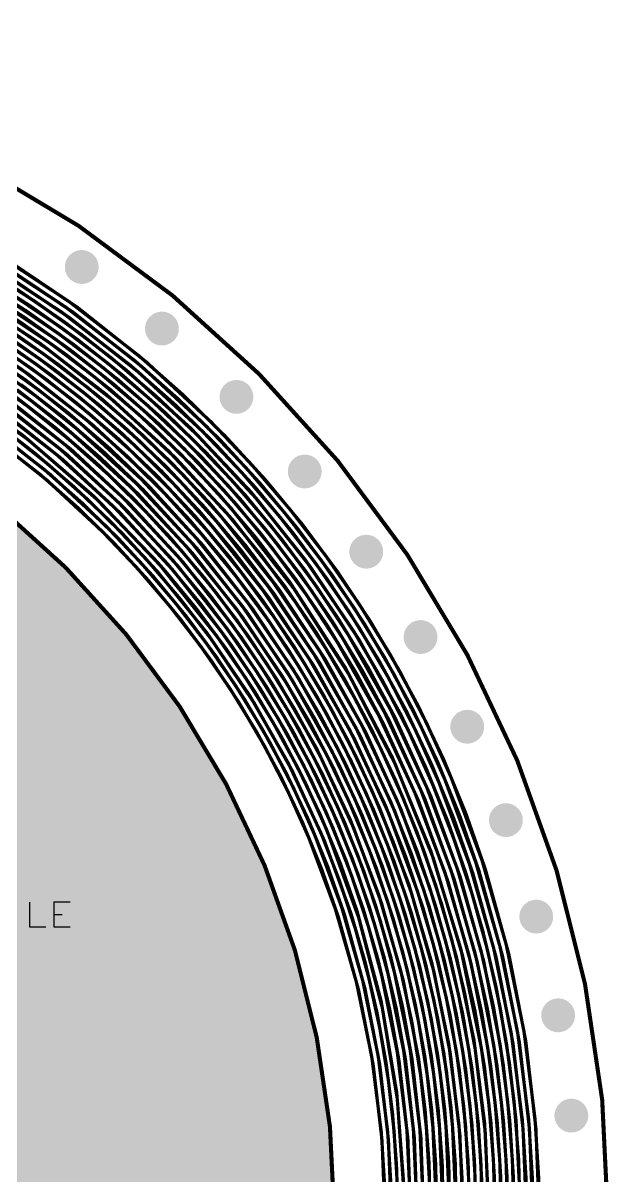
# Model space of a CAD drawing. Header units: millimetres. Extents: x -74 to 74, y -74 to 74.
# Drawn here: x 37.7 to 74.1, y 2.5 to 74.1 of the extents above; entities that cross this region are included whole.
import ezdxf

# ---------------------------------------------------------------- set-up
doc = ezdxf.new("R2010")
doc.units = ezdxf.units.MM
for name, color, linetype in [('BottomLayer', 5, 'Continuous'), ('BottomSolder', 6, 'Continuous'), ('Mechanical1', 6, 'Continuous'), ('MultiLayer', 9, 'Continuous'), ('PadHoleLayer', 156, 'Continuous'), ('TopLayer', 1, 'Continuous'), ('TopSolder', 216, 'Continuous')]:
    doc.layers.add(name, color=color, linetype=linetype)

msp = doc.modelspace()

# ---------------------------------------------------------------- linework, layer by layer
at = {"layer": 'BottomLayer', "const_width": 0.2}
for points in [[(26.009, 64.389, -0.077137), (44.605, 53.152)], [(26.163, 64.767, -0.077398), (44.858, 53.457)], [(25.856, 64.01, -0.076967), (44.352, 52.85)], [(24.216, 59.921, -0.08067), (41.547, 49.518)], [(35.328, 58.797, -0.038416), (44.1, 52.548)], [(34.921, 58.113, -0.038688), (43.597, 51.948)], [(35.124, 58.454, -0.03853), (43.849, 52.248)], [(34.516, 57.435, -0.039137), (43.092, 51.35)], [(34.718, 57.773, -0.038892), (43.345, 51.649)], [(23.025, 56.991, -0.11658), (46.338, 40.274)], [(34.112, 56.762, -0.03975), (42.584, 50.748)], [(34.314, 57.098, -0.080491), (50.286, 43.716)], [(22.565, 55.862, -0.077155), (38.696, 46.111)], [(22.719, 56.24, -0.077422), (38.95, 46.416)], [(33.505, 55.756, -0.040774), (41.809, 49.828)], [(33.708, 56.092, -0.040495), (42.07, 50.137)], [(33.91, 56.427, -0.040113), (42.328, 50.444)], [(33.096, 55.08, -0.040534), (41.285, 49.207)], [(32.683, 54.394, -0.03979), (40.759, 48.583)], [(32.89, 54.739, -0.040156), (41.022, 48.895)], [(32.263, 53.701, -0.07754), (47.231, 41.056)], [(32.473, 54.048, -0.03946), (40.497, 48.271)], [(31.842, 53.003, -0.077031), (46.634, 40.534)], [(32.052, 53.352, -0.07724), (46.932, 40.794)], [(44.605, 53.152, -0.038814), (52.39, 45.536)], [(44.858, 53.457, -0.038626), (52.686, 45.791)], [(31.422, 52.305, -0.038427), (39.205, 46.722)], [(43.849, 52.248, -0.039629), (51.499, 44.766)], [(44.1, 52.548, -0.080295), (58.195, 36.366)], [(44.352, 52.85, -0.039044), (52.094, 45.28)], [(43.345, 51.649, -0.040361), (50.897, 44.244)], [(43.597, 51.948, -0.039979), (51.199, 44.506)], [(42.584, 50.748, -0.040649), (49.978, 43.45)], [(43.092, 51.35, -0.040696), (50.593, 43.981)], [(42.07, 50.137, -0.039917), (49.361, 42.916)], [(42.328, 50.444, -0.040295), (49.669, 43.183)], [(41.547, 49.518, -0.039269), (48.746, 42.381)], [(41.809, 49.828, -0.039574), (49.053, 42.648)], [(41.022, 48.895, -0.077096), (54.086, 33.792)], [(41.285, 49.207, -0.077338), (54.421, 34.003)], [(40.497, 48.271, -0.038465), (47.531, 41.319)], [(40.759, 48.583, -0.076944), (53.752, 33.582)], [(39.205, 46.722, -0.038474), (46.041, 40.016)], [(38.696, 46.111, -0.038797), (45.449, 39.502)], [(38.95, 46.416, -0.038613), (45.745, 39.759)], [(52.686, 45.791, -0.039849), (59.218, 37.003)], [(52.094, 45.28, -0.040591), (58.539, 36.58)], [(52.39, 45.536, -0.040222), (58.88, 36.792)], [(51.199, 44.506, -0.040433), (57.503, 35.937)], [(51.499, 44.766, -0.040741), (57.849, 36.152)], [(50.286, 43.716, -0.039374), (56.464, 35.289)], [(50.593, 43.981, -0.116613), (64.971, 16.194)], [(50.897, 44.244, -0.040049), (57.156, 35.721)], [(49.361, 42.916, -0.076988), (60.172, 25.537)], [(49.669, 43.183, -0.077172), (60.535, 25.692)], [(49.978, 43.45, -0.077447), (60.899, 25.848)], [(48.746, 42.381, -0.038402), (54.757, 34.215)], [(49.053, 42.648, -0.038508), (55.095, 34.429)], [(46.932, 40.794, -0.038726), (52.753, 32.958)], [(47.231, 41.056, -0.038558), (53.086, 33.166)], [(47.531, 41.319, -0.038435), (53.419, 33.374)], [(46.041, 40.016, -0.080594), (56.16, 23.841)], [(46.338, 40.274, -0.039192), (52.087, 32.544)], [(46.634, 40.534, -0.038938), (52.42, 32.751)], [(45.449, 39.502, -0.040191), (51.078, 31.917)], [(45.745, 39.759, -0.039821), (51.416, 32.128)], [(58.539, 36.58, -0.039817), (63.498, 26.96)], [(58.88, 36.792, -0.040186), (63.874, 27.119)], [(59.218, 37.003, -0.04056), (64.251, 27.277)], [(57.156, 35.721, -0.077044), (65.353, 16.29)], [(57.503, 35.937, -0.07726), (65.736, 16.387)], [(57.849, 36.152, -0.077567), (66.121, 16.485)], [(58.195, 36.366, -0.039484), (63.122, 26.8)], [(56.464, 35.289, -0.038435), (61.265, 26.006)], [(55.095, 34.429, -0.038402), (59.81, 25.382)], [(53.752, 33.582, -0.039096), (58.366, 24.771)], [(54.086, 33.792, -0.038857), (58.727, 24.923)], [(54.421, 34.003, -0.038661), (59.088, 25.076)], [(54.757, 34.215, -0.038509), (59.449, 25.229)], [(52.753, 32.958, -0.040054), (57.274, 24.311)], [(53.086, 33.166, -0.039697), (57.64, 24.466)], [(53.419, 33.374, -0.080407), (61.131, 15.244)], [(51.416, 32.128, -0.040586), (55.785, 23.683)], [(52.087, 32.544, -0.040744), (56.533, 23.998)], [(52.42, 32.751, -0.040438), (56.905, 24.155)], [(51.078, 31.917, -0.040216), (55.41, 23.525)], [(63.874, 27.119, -0.077111), (69.076, 6.04)], [(64.251, 27.277, -0.07736), (69.47, 6.076)], [(63.122, 26.8, -0.038474), (66.508, 16.583)], [(63.498, 26.96, -0.076953), (68.683, 6.004)], [(60.535, 25.692, -0.038781), (63.831, 15.91)], [(60.899, 25.848, -0.038601), (64.21, 16.004)], [(61.265, 26.006, -0.038465), (64.591, 16.099)], [(59.088, 25.076, -0.039922), (62.302, 15.533)], [(59.449, 25.229, -0.039577), (62.687, 15.628)], [(59.81, 25.382, -0.080205), (64.747, 5.666)], [(60.172, 25.537, -0.039005), (63.45, 15.816)], [(57.274, 24.311, -0.040356), (60.341, 15.049)], [(57.64, 24.466, -0.040692), (60.736, 15.147)], [(58.366, 24.771, -0.040653), (61.524, 15.34)], [(58.727, 24.923, -0.040301), (61.914, 15.437)], [(55.785, 23.683, -0.077384), (60.313, 5.275)], [(56.16, 23.841, -0.039314), (59.155, 14.754)], [(56.533, 23.998, -0.116528), (61.195, -4.284)], [(56.905, 24.155, -0.039975), (59.945, 14.951)], [(55.41, 23.525, -0.077128), (59.918, 5.239)], [(65.736, 16.387, -0.038711), (67.512, 5.901)], [(66.121, 16.485, -0.038547), (67.902, 5.935)], [(66.508, 16.583, -0.038427), (68.292, 5.969)], [(63.45, 15.816, -0.040539), (65.15, 5.7)], [(63.831, 15.91, -0.040161), (65.55, 5.735)], [(64.21, 16.004, -0.039794), (65.946, 5.769)], [(64.591, 16.099, -0.080555), (66.419, -4.642)], [(64.971, 16.194, -0.039171), (66.732, 5.835)], [(65.353, 16.29, -0.03892), (67.122, 5.868)], [(59.945, 14.951, -0.077011), (61.588, -4.311)], [(60.341, 15.049, -0.077209), (61.982, -4.337)], [(60.736, 15.147, -0.077498), (62.378, -4.363)], [(61.131, 15.244, -0.039422), (62.718, 5.493)], [(61.524, 15.34, -0.039747), (63.124, 5.528)], [(61.914, 15.437, -0.040108), (63.53, 5.563)], [(62.302, 15.533, -0.04049), (63.937, 5.598)], [(62.687, 15.628, -0.040772), (64.342, 5.632)], [(59.155, 14.754, -0.038415), (60.71, 5.311)], [(64.342, 5.632, -0.077623), (62.865, -14.514)], [(64.747, 5.666, -0.039534), (64.792, -4.525)], [(65.15, 5.7, -0.039873), (65.198, -4.554)], [(65.55, 5.735, -0.040247), (65.605, -4.583)], [(65.946, 5.769, -0.040611), (66.012, -4.612)], [(66.732, 5.835, -0.040727), (66.823, -4.672)], [(68.292, 5.969, -0.080365), (66.816, -15.424)], [(67.122, 5.868, -0.040409), (67.225, -4.701)], [(67.512, 5.901, -0.040025), (67.624, -4.729)], [(67.902, 5.935, -0.039671), (68.02, -4.757)], [(68.683, 6.004, -0.039076), (68.805, -4.815)], [(69.076, 6.04, -0.03884), (69.195, -4.843)], [(69.47, 6.076, -0.038647), (69.585, -4.871)], [(59.918, 5.239, -0.038823), (60.02, -4.201)], [(60.313, 5.275, -0.038634), (60.411, -4.229)], [(60.71, 5.311, -0.038489), (60.803, -4.257)], [(63.124, 5.528, -0.076932), (61.707, -14.251)], [(63.53, 5.563, -0.077072), (62.091, -14.339)], [(63.937, 5.598, -0.077303), (62.477, -14.426)], [(62.718, 5.493, -0.038451), (62.776, -4.389)]]:
    msp.add_lwpolyline(points, format="xyb", dxfattribs=at)
at = {"layer": 'BottomLayer'}
for points, const_width in [([(40.802, 58.976, 1), (41.802, 58.976, 1)], 1), ([(45.785, 55.152, 1), (46.785, 55.152, 1)], 1), ([(44.555, 53.152, 1), (44.655, 53.152, 1)], 0.1), ([(44.555, 53.152, 1), (44.655, 53.152, 1)], 0.1), ([(44.808, 53.457, 1), (44.908, 53.457, 1)], 0.1), ([(44.808, 53.457, 1), (44.908, 53.457, 1)], 0.1), ([(43.799, 52.248, 1), (43.899, 52.248, 1)], 0.1), ([(43.799, 52.248, 1), (43.899, 52.248, 1)], 0.1), ([(44.05, 52.548, 1), (44.15, 52.548, 1)], 0.1), ([(44.05, 52.548, 1), (44.15, 52.548, 1)], 0.1), ([(44.302, 52.85, 1), (44.402, 52.85, 1)], 0.1), ([(44.302, 52.85, 1), (44.402, 52.85, 1)], 0.1), ([(43.295, 51.649, 1), (43.395, 51.649, 1)], 0.1), ([(43.295, 51.649, 1), (43.395, 51.649, 1)], 0.1), ([(43.547, 51.948, 1), (43.647, 51.948, 1)], 0.1), ([(43.547, 51.948, 1), (43.647, 51.948, 1)], 0.1), ([(50.416, 50.908, 1), (51.416, 50.908, 1)], 1), ([(42.534, 50.748, 1), (42.634, 50.748, 1)], 0.1), ([(42.534, 50.748, 1), (42.634, 50.748, 1)], 0.1), ([(43.042, 51.35, 1), (43.142, 51.35, 1)], 0.1), ([(43.042, 51.35, 1), (43.142, 51.35, 1)], 0.1), ([(42.02, 50.137, 1), (42.12, 50.137, 1)], 0.1), ([(42.02, 50.137, 1), (42.12, 50.137, 1)], 0.1), ([(42.278, 50.444, 1), (42.378, 50.444, 1)], 0.1), ([(42.278, 50.444, 1), (42.378, 50.444, 1)], 0.1), ([(41.497, 49.518, 1), (41.597, 49.518, 1)], 0.1), ([(41.497, 49.518, 1), (41.597, 49.518, 1)], 0.1), ([(41.759, 49.828, 1), (41.859, 49.828, 1)], 0.1), ([(41.759, 49.828, 1), (41.859, 49.828, 1)], 0.1), ([(40.972, 48.895, 1), (41.072, 48.895, 1)], 0.1), ([(40.972, 48.895, 1), (41.072, 48.895, 1)], 0.1), ([(41.235, 49.207, 1), (41.335, 49.207, 1)], 0.1), ([(41.235, 49.207, 1), (41.335, 49.207, 1)], 0.1), ([(40.447, 48.271, 1), (40.547, 48.271, 1)], 0.1), ([(40.447, 48.271, 1), (40.547, 48.271, 1)], 0.1), ([(40.709, 48.583, 1), (40.809, 48.583, 1)], 0.1), ([(40.709, 48.583, 1), (40.809, 48.583, 1)], 0.1), ([(54.659, 46.276, 1), (55.659, 46.276, 1)], 1), ([(39.155, 46.722, 1), (39.255, 46.722, 1)], 0.1), ([(39.155, 46.722, 1), (39.255, 46.722, 1)], 0.1), ([(38.646, 46.111, 1), (38.746, 46.111, 1)], 0.1), ([(38.646, 46.111, 1), (38.746, 46.111, 1)], 0.1), ([(38.9, 46.416, 1), (39, 46.416, 1)], 0.1), ([(38.9, 46.416, 1), (39, 46.416, 1)], 0.1), ([(52.636, 45.791, 1), (52.736, 45.791, 1)], 0.1), ([(52.636, 45.791, 1), (52.736, 45.791, 1)], 0.1), ([(52.044, 45.28, 1), (52.144, 45.28, 1)], 0.1), ([(52.044, 45.28, 1), (52.144, 45.28, 1)], 0.1), ([(52.34, 45.536, 1), (52.44, 45.536, 1)], 0.1), ([(52.34, 45.536, 1), (52.44, 45.536, 1)], 0.1), ([(51.149, 44.506, 1), (51.249, 44.506, 1)], 0.1), ([(51.149, 44.506, 1), (51.249, 44.506, 1)], 0.1), ([(51.449, 44.766, 1), (51.549, 44.766, 1)], 0.1), ([(51.449, 44.766, 1), (51.549, 44.766, 1)], 0.1), ([(50.236, 43.716, 1), (50.336, 43.716, 1)], 0.1), ([(50.236, 43.716, 1), (50.336, 43.716, 1)], 0.1), ([(50.543, 43.981, 1), (50.643, 43.981, 1)], 0.1), ([(50.543, 43.981, 1), (50.643, 43.981, 1)], 0.1), ([(50.847, 44.244, 1), (50.947, 44.244, 1)], 0.1), ([(50.847, 44.244, 1), (50.947, 44.244, 1)], 0.1), ([(49.311, 42.916, 1), (49.411, 42.916, 1)], 0.1), ([(49.311, 42.916, 1), (49.411, 42.916, 1)], 0.1), ([(49.619, 43.183, 1), (49.719, 43.183, 1)], 0.1), ([(49.619, 43.183, 1), (49.719, 43.183, 1)], 0.1), ([(49.928, 43.45, 1), (50.028, 43.45, 1)], 0.1), ([(49.928, 43.45, 1), (50.028, 43.45, 1)], 0.1), ([(48.696, 42.381, 1), (48.796, 42.381, 1)], 0.1), ([(48.696, 42.381, 1), (48.796, 42.381, 1)], 0.1), ([(49.003, 42.648, 1), (49.103, 42.648, 1)], 0.1), ([(49.003, 42.648, 1), (49.103, 42.648, 1)], 0.1), ([(58.482, 41.293, 1), (59.482, 41.293, 1)], 1), ([(46.882, 40.794, 1), (46.982, 40.794, 1)], 0.1), ([(46.882, 40.794, 1), (46.982, 40.794, 1)], 0.1), ([(47.181, 41.056, 1), (47.281, 41.056, 1)], 0.1), ([(47.181, 41.056, 1), (47.281, 41.056, 1)], 0.1), ([(47.481, 41.319, 1), (47.581, 41.319, 1)], 0.1), ([(47.481, 41.319, 1), (47.581, 41.319, 1)], 0.1), ([(45.991, 40.016, 1), (46.091, 40.016, 1)], 0.1), ([(45.991, 40.016, 1), (46.091, 40.016, 1)], 0.1), ([(46.288, 40.274, 1), (46.388, 40.274, 1)], 0.1), ([(46.288, 40.274, 1), (46.388, 40.274, 1)], 0.1), ([(46.584, 40.534, 1), (46.684, 40.534, 1)], 0.1), ([(46.584, 40.534, 1), (46.684, 40.534, 1)], 0.1), ([(45.399, 39.502, 1), (45.499, 39.502, 1)], 0.1), ([(45.399, 39.502, 1), (45.499, 39.502, 1)], 0.1), ([(45.695, 39.759, 1), (45.795, 39.759, 1)], 0.1), ([(45.695, 39.759, 1), (45.795, 39.759, 1)], 0.1), ([(58.489, 36.58, 1), (58.589, 36.58, 1)], 0.1), ([(58.489, 36.58, 1), (58.589, 36.58, 1)], 0.1), ([(58.83, 36.792, 1), (58.93, 36.792, 1)], 0.1), ([(58.83, 36.792, 1), (58.93, 36.792, 1)], 0.1), ([(59.168, 37.003, 1), (59.268, 37.003, 1)], 0.1), ([(59.168, 37.003, 1), (59.268, 37.003, 1)], 0.1), ([(61.857, 35.995, 1), (62.857, 35.995, 1)], 1), ([(57.106, 35.721, 1), (57.206, 35.721, 1)], 0.1), ([(57.106, 35.721, 1), (57.206, 35.721, 1)], 0.1), ([(57.453, 35.937, 1), (57.553, 35.937, 1)], 0.1), ([(57.453, 35.937, 1), (57.553, 35.937, 1)], 0.1), ([(57.799, 36.152, 1), (57.899, 36.152, 1)], 0.1), ([(57.799, 36.152, 1), (57.899, 36.152, 1)], 0.1), ([(58.145, 36.366, 1), (58.245, 36.366, 1)], 0.1), ([(58.145, 36.366, 1), (58.245, 36.366, 1)], 0.1), ([(56.414, 35.289, 1), (56.514, 35.289, 1)], 0.1), ([(56.414, 35.289, 1), (56.514, 35.289, 1)], 0.1), ([(55.045, 34.429, 1), (55.145, 34.429, 1)], 0.1), ([(55.045, 34.429, 1), (55.145, 34.429, 1)], 0.1), ([(53.702, 33.582, 1), (53.802, 33.582, 1)], 0.1), ([(53.702, 33.582, 1), (53.802, 33.582, 1)], 0.1), ([(54.036, 33.792, 1), (54.136, 33.792, 1)], 0.1), ([(54.036, 33.792, 1), (54.136, 33.792, 1)], 0.1), ([(54.371, 34.003, 1), (54.471, 34.003, 1)], 0.1), ([(54.371, 34.003, 1), (54.471, 34.003, 1)], 0.1), ([(54.707, 34.215, 1), (54.807, 34.215, 1)], 0.1), ([(54.707, 34.215, 1), (54.807, 34.215, 1)], 0.1), ([(52.703, 32.958, 1), (52.803, 32.958, 1)], 0.1), ([(52.703, 32.958, 1), (52.803, 32.958, 1)], 0.1), ([(53.036, 33.166, 1), (53.136, 33.166, 1)], 0.1), ([(53.036, 33.166, 1), (53.136, 33.166, 1)], 0.1), ([(53.369, 33.374, 1), (53.469, 33.374, 1)], 0.1), ([(53.369, 33.374, 1), (53.469, 33.374, 1)], 0.1), ([(51.366, 32.128, 1), (51.466, 32.128, 1)], 0.1), ([(51.366, 32.128, 1), (51.466, 32.128, 1)], 0.1), ([(52.037, 32.544, 1), (52.137, 32.544, 1)], 0.1), ([(52.037, 32.544, 1), (52.137, 32.544, 1)], 0.1), ([(52.37, 32.751, 1), (52.47, 32.751, 1)], 0.1), ([(52.37, 32.751, 1), (52.47, 32.751, 1)], 0.1), ([(51.028, 31.917, 1), (51.128, 31.917, 1)], 0.1), ([(51.028, 31.917, 1), (51.128, 31.917, 1)], 0.1), ([(64.757, 30.423, 1), (65.757, 30.423, 1)], 1), ([(63.824, 27.119, 1), (63.924, 27.119, 1)], 0.1), ([(63.824, 27.119, 1), (63.924, 27.119, 1)], 0.1), ([(64.201, 27.277, 1), (64.301, 27.277, 1)], 0.1), ([(64.201, 27.277, 1), (64.301, 27.277, 1)], 0.1), ([(63.072, 26.8, 1), (63.172, 26.8, 1)], 0.1), ([(63.072, 26.8, 1), (63.172, 26.8, 1)], 0.1), ([(63.448, 26.96, 1), (63.548, 26.96, 1)], 0.1), ([(63.448, 26.96, 1), (63.548, 26.96, 1)], 0.1), ([(60.485, 25.692, 1), (60.585, 25.692, 1)], 0.1), ([(60.485, 25.692, 1), (60.585, 25.692, 1)], 0.1), ([(60.849, 25.848, 1), (60.949, 25.848, 1)], 0.1), ([(60.849, 25.848, 1), (60.949, 25.848, 1)], 0.1), ([(61.215, 26.006, 1), (61.315, 26.006, 1)], 0.1), ([(61.215, 26.006, 1), (61.315, 26.006, 1)], 0.1), ([(59.038, 25.076, 1), (59.138, 25.076, 1)], 0.1), ([(59.038, 25.076, 1), (59.138, 25.076, 1)], 0.1), ([(59.399, 25.229, 1), (59.499, 25.229, 1)], 0.1), ([(59.399, 25.229, 1), (59.499, 25.229, 1)], 0.1), ([(59.76, 25.382, 1), (59.86, 25.382, 1)], 0.1), ([(59.76, 25.382, 1), (59.86, 25.382, 1)], 0.1), ([(60.122, 25.537, 1), (60.222, 25.537, 1)], 0.1), ([(60.122, 25.537, 1), (60.222, 25.537, 1)], 0.1), ([(67.16, 24.62, 1), (68.16, 24.62, 1)], 1), ([(57.224, 24.311, 1), (57.324, 24.311, 1)], 0.1), ([(57.224, 24.311, 1), (57.324, 24.311, 1)], 0.1), ([(57.59, 24.466, 1), (57.69, 24.466, 1)], 0.1), ([(57.59, 24.466, 1), (57.69, 24.466, 1)], 0.1), ([(58.316, 24.771, 1), (58.416, 24.771, 1)], 0.1), ([(58.316, 24.771, 1), (58.416, 24.771, 1)], 0.1), ([(58.677, 24.923, 1), (58.777, 24.923, 1)], 0.1), ([(58.677, 24.923, 1), (58.777, 24.923, 1)], 0.1), ([(55.735, 23.683, 1), (55.835, 23.683, 1)], 0.1), ([(55.735, 23.683, 1), (55.835, 23.683, 1)], 0.1), ([(56.11, 23.841, 1), (56.21, 23.841, 1)], 0.1), ([(56.11, 23.841, 1), (56.21, 23.841, 1)], 0.1), ([(56.483, 23.998, 1), (56.583, 23.998, 1)], 0.1), ([(56.483, 23.998, 1), (56.583, 23.998, 1)], 0.1), ([(56.855, 24.155, 1), (56.955, 24.155, 1)], 0.1), ([(56.855, 24.155, 1), (56.955, 24.155, 1)], 0.1), ([(55.36, 23.525, 1), (55.46, 23.525, 1)], 0.1), ([(55.36, 23.525, 1), (55.46, 23.525, 1)], 0.1), ([(69.048, 18.629, 1), (70.048, 18.629, 1)], 1), ([(65.686, 16.387, 1), (65.786, 16.387, 1)], 0.1), ([(65.686, 16.387, 1), (65.786, 16.387, 1)], 0.1), ([(66.071, 16.485, 1), (66.171, 16.485, 1)], 0.1), ([(66.071, 16.485, 1), (66.171, 16.485, 1)], 0.1), ([(66.458, 16.583, 1), (66.558, 16.583, 1)], 0.1), ([(66.458, 16.583, 1), (66.558, 16.583, 1)], 0.1), ([(63.4, 15.816, 1), (63.5, 15.816, 1)], 0.1), ([(63.4, 15.816, 1), (63.5, 15.816, 1)], 0.1), ([(63.781, 15.91, 1), (63.881, 15.91, 1)], 0.1), ([(63.781, 15.91, 1), (63.881, 15.91, 1)], 0.1), ([(64.16, 16.004, 1), (64.26, 16.004, 1)], 0.1), ([(64.16, 16.004, 1), (64.26, 16.004, 1)], 0.1), ([(64.541, 16.099, 1), (64.641, 16.099, 1)], 0.1), ([(64.541, 16.099, 1), (64.641, 16.099, 1)], 0.1), ([(64.921, 16.194, 1), (65.021, 16.194, 1)], 0.1), ([(64.921, 16.194, 1), (65.021, 16.194, 1)], 0.1), ([(65.303, 16.29, 1), (65.403, 16.29, 1)], 0.1), ([(65.303, 16.29, 1), (65.403, 16.29, 1)], 0.1), ([(59.895, 14.951, 1), (59.995, 14.951, 1)], 0.1), ([(59.895, 14.951, 1), (59.995, 14.951, 1)], 0.1), ([(60.291, 15.049, 1), (60.391, 15.049, 1)], 0.1), ([(60.291, 15.049, 1), (60.391, 15.049, 1)], 0.1), ([(60.686, 15.147, 1), (60.786, 15.147, 1)], 0.1), ([(60.686, 15.147, 1), (60.786, 15.147, 1)], 0.1), ([(61.081, 15.244, 1), (61.181, 15.244, 1)], 0.1), ([(61.081, 15.244, 1), (61.181, 15.244, 1)], 0.1), ([(61.474, 15.34, 1), (61.574, 15.34, 1)], 0.1), ([(61.474, 15.34, 1), (61.574, 15.34, 1)], 0.1), ([(61.864, 15.437, 1), (61.964, 15.437, 1)], 0.1), ([(61.864, 15.437, 1), (61.964, 15.437, 1)], 0.1), ([(62.252, 15.533, 1), (62.352, 15.533, 1)], 0.1), ([(62.252, 15.533, 1), (62.352, 15.533, 1)], 0.1), ([(62.637, 15.628, 1), (62.737, 15.628, 1)], 0.1), ([(62.637, 15.628, 1), (62.737, 15.628, 1)], 0.1), ([(59.105, 14.754, 1), (59.205, 14.754, 1)], 0.1), ([(59.105, 14.754, 1), (59.205, 14.754, 1)], 0.1), ([(70.407, 12.497, 1), (71.407, 12.497, 1)], 1), ([(71.227, 6.27, 1), (72.227, 6.27, 1)], 1), ([(64.292, 5.632, 1), (64.392, 5.632, 1)], 0.1), ([(64.292, 5.632, 1), (64.392, 5.632, 1)], 0.1), ([(64.697, 5.666, 1), (64.797, 5.666, 1)], 0.1), ([(64.697, 5.666, 1), (64.797, 5.666, 1)], 0.1), ([(65.1, 5.7, 1), (65.2, 5.7, 1)], 0.1), ([(65.1, 5.7, 1), (65.2, 5.7, 1)], 0.1), ([(65.5, 5.735, 1), (65.6, 5.735, 1)], 0.1), ([(65.5, 5.735, 1), (65.6, 5.735, 1)], 0.1), ([(65.896, 5.769, 1), (65.996, 5.769, 1)], 0.1), ([(65.896, 5.769, 1), (65.996, 5.769, 1)], 0.1), ([(66.682, 5.835, 1), (66.782, 5.835, 1)], 0.1), ([(66.682, 5.835, 1), (66.782, 5.835, 1)], 0.1), ([(67.072, 5.868, 1), (67.172, 5.868, 1)], 0.1), ([(67.072, 5.868, 1), (67.172, 5.868, 1)], 0.1), ([(67.462, 5.901, 1), (67.562, 5.901, 1)], 0.1), ([(67.462, 5.901, 1), (67.562, 5.901, 1)], 0.1), ([(67.852, 5.935, 1), (67.952, 5.935, 1)], 0.1), ([(67.852, 5.935, 1), (67.952, 5.935, 1)], 0.1), ([(68.242, 5.969, 1), (68.342, 5.969, 1)], 0.1), ([(68.242, 5.969, 1), (68.342, 5.969, 1)], 0.1), ([(68.633, 6.004, 1), (68.733, 6.004, 1)], 0.1), ([(68.633, 6.004, 1), (68.733, 6.004, 1)], 0.1), ([(69.026, 6.04, 1), (69.126, 6.04, 1)], 0.1), ([(69.026, 6.04, 1), (69.126, 6.04, 1)], 0.1), ([(69.42, 6.076, 1), (69.52, 6.076, 1)], 0.1), ([(69.42, 6.076, 1), (69.52, 6.076, 1)], 0.1), ([(59.868, 5.239, 1), (59.968, 5.239, 1)], 0.1), ([(59.868, 5.239, 1), (59.968, 5.239, 1)], 0.1), ([(60.263, 5.275, 1), (60.363, 5.275, 1)], 0.1), ([(60.263, 5.275, 1), (60.363, 5.275, 1)], 0.1), ([(60.66, 5.311, 1), (60.76, 5.311, 1)], 0.1), ([(60.66, 5.311, 1), (60.76, 5.311, 1)], 0.1), ([(62.668, 5.493, 1), (62.768, 5.493, 1)], 0.1), ([(62.668, 5.493, 1), (62.768, 5.493, 1)], 0.1), ([(63.074, 5.528, 1), (63.174, 5.528, 1)], 0.1), ([(63.074, 5.528, 1), (63.174, 5.528, 1)], 0.1), ([(63.48, 5.563, 1), (63.58, 5.563, 1)], 0.1), ([(63.48, 5.563, 1), (63.58, 5.563, 1)], 0.1), ([(63.887, 5.598, 1), (63.987, 5.598, 1)], 0.1), ([(63.887, 5.598, 1), (63.987, 5.598, 1)], 0.1)]:
    msp.add_lwpolyline(points, format="xyb", close=True, dxfattribs=dict(at, const_width=const_width))
at = {"layer": 'BottomSolder', "const_width": 1.05}
for points in [[(40.777, 58.976, 1), (41.827, 58.976, 1)], [(45.76, 55.152, 1), (46.81, 55.152, 1)], [(50.391, 50.908, 1), (51.441, 50.908, 1)], [(54.634, 46.276, 1), (55.684, 46.276, 1)], [(58.457, 41.293, 1), (59.507, 41.293, 1)], [(61.832, 35.995, 1), (62.882, 35.995, 1)], [(64.732, 30.423, 1), (65.782, 30.423, 1)], [(67.135, 24.62, 1), (68.185, 24.62, 1)], [(69.023, 18.629, 1), (70.073, 18.629, 1)], [(70.382, 12.497, 1), (71.432, 12.497, 1)], [(71.202, 6.27, 1), (72.252, 6.27, 1)]]:
    msp.add_lwpolyline(points, format="xyb", close=True, dxfattribs=at)
at = {"layer": 'Mechanical1'}
for p, q in [((38.047, 19.524), (38.047, 18)), ((40.586, 19.524), (39.571, 19.524)), ((39.571, 19.524), (39.571, 18)), ((39.571, 18.762), (40.078, 18.762)), ((38.047, 18), (39.063, 18)), ((39.571, 18), (40.586, 18))]:
    msp.add_line(p, q, dxfattribs=at)
at = {"layer": 'Mechanical1', "const_width": 0.254}
for points in [[(74, 0, 1), (-74, 0, 1)], [(57, 0, 1), (-57, 0, 1)]]:
    msp.add_lwpolyline(points, format="xyb", close=True, dxfattribs=at)
at = {"layer": 'MultiLayer', "const_width": 1}
for points in [[(40.802, 58.976, 1), (41.802, 58.976, 1)], [(45.785, 55.152, 1), (46.785, 55.152, 1)], [(50.416, 50.908, 1), (51.416, 50.908, 1)], [(54.659, 46.276, 1), (55.659, 46.276, 1)], [(58.482, 41.293, 1), (59.482, 41.293, 1)], [(61.857, 35.995, 1), (62.857, 35.995, 1)], [(64.757, 30.423, 1), (65.757, 30.423, 1)], [(67.16, 24.62, 1), (68.16, 24.62, 1)], [(69.048, 18.629, 1), (70.048, 18.629, 1)], [(70.407, 12.497, 1), (71.407, 12.497, 1)], [(71.227, 6.27, 1), (72.227, 6.27, 1)]]:
    msp.add_lwpolyline(points, format="xyb", close=True, dxfattribs=at)
at = {"layer": 'PadHoleLayer'}
for points, const_width in [([(41.052, 58.976, 1), (41.552, 58.976, 1)], 0.5), ([(-28.5, 0, 1), (28.5, 0, 1)], 57), ([(46.035, 55.152, 1), (46.535, 55.152, 1)], 0.5), ([(50.666, 50.908, 1), (51.166, 50.908, 1)], 0.5), ([(54.909, 46.276, 1), (55.409, 46.276, 1)], 0.5), ([(58.732, 41.293, 1), (59.232, 41.293, 1)], 0.5), ([(62.107, 35.995, 1), (62.607, 35.995, 1)], 0.5), ([(65.007, 30.423, 1), (65.507, 30.423, 1)], 0.5), ([(67.41, 24.62, 1), (67.91, 24.62, 1)], 0.5), ([(69.298, 18.629, 1), (69.798, 18.629, 1)], 0.5), ([(70.657, 12.497, 1), (71.157, 12.497, 1)], 0.5), ([(71.477, 6.27, 1), (71.977, 6.27, 1)], 0.5)]:
    msp.add_lwpolyline(points, format="xyb", close=True, dxfattribs=dict(at, const_width=const_width))
at = {"layer": 'TopLayer', "const_width": 0.2}
for points in [[(20.966, 64.54, -0.077294), (39.853, 54.848)], [(21.093, 64.927, -0.077612), (40.085, 55.17)], [(20.712, 63.763, -0.076929), (39.39, 54.208)], [(20.839, 64.152, -0.077066), (39.621, 54.527)], [(31.709, 62.241, -0.077398), (49.347, 49.344)], [(31.336, 61.513, -0.076967), (48.79, 48.783)], [(31.522, 61.877, -0.077137), (49.068, 49.063)], [(31.151, 61.15, -0.038488), (40.318, 55.494)], [(30.238, 59.346, -0.038451), (39.16, 53.89)], [(29.88, 58.636, -0.038756), (38.699, 53.257)], [(30.059, 58.991, -0.038581), (38.93, 53.573)], [(29.524, 57.933, -0.039236), (38.237, 52.624)], [(29.702, 58.284, -0.038975), (38.468, 52.94)], [(29.168, 57.234, -0.039877), (37.771, 51.986)], [(29.346, 57.583, -0.08067), (45.705, 45.709)], [(40.085, 55.17, -0.03853), (48.236, 48.227)], [(40.318, 55.494, -0.038416), (48.512, 48.505)], [(27.904, 54.768, -0.11658), (49.671, 36.083)], [(39.621, 54.527, -0.038892), (47.681, 47.675)], [(39.853, 54.848, -0.038688), (47.959, 47.951)], [(27.348, 53.683, -0.077155), (42.567, 42.563)], [(27.534, 54.046, -0.077422), (42.847, 42.845)], [(39.16, 53.89, -0.080491), (53.905, 39.167)], [(39.39, 54.208, -0.039137), (47.404, 47.399)], [(38.468, 52.94, -0.040495), (46.279, 46.28)], [(38.699, 53.257, -0.040113), (46.563, 46.563)], [(38.93, 53.573, -0.03975), (46.845, 46.844)], [(38.237, 52.624, -0.040774), (45.993, 45.995)], [(37.536, 51.664, -0.040156), (45.127, 45.134)], [(37.771, 51.986, -0.040534), (45.416, 45.422)], [(37.061, 51.012, -0.03946), (44.55, 44.558)], [(37.299, 51.339, -0.03979), (44.838, 44.846)], [(36.34, 50.026, -0.077031), (49.99, 36.315)], [(36.58, 50.356, -0.07724), (50.309, 36.548)], [(36.821, 50.684, -0.07754), (50.629, 36.783)], [(35.861, 49.367, -0.038427), (43.128, 43.127)], [(49.347, 49.344, -0.038626), (56.476, 41.025)], [(48.79, 48.783, -0.039044), (55.842, 40.567)], [(49.068, 49.063, -0.038814), (56.159, 40.796)], [(47.959, 47.951, -0.039979), (54.883, 39.875)], [(48.236, 48.227, -0.039629), (55.205, 40.107)], [(48.512, 48.505, -0.080295), (61.143, 31.156)], [(47.404, 47.399, -0.040696), (54.233, 39.404)], [(47.681, 47.675, -0.040361), (54.56, 39.64)], [(46.563, 46.563, -0.040295), (53.244, 38.69)], [(46.845, 46.844, -0.040649), (53.575, 38.929)], [(45.993, 45.995, -0.039574), (52.583, 38.211)], [(46.279, 46.28, -0.039917), (52.913, 38.45)], [(45.127, 45.134, -0.077096), (56.825, 28.95)], [(45.416, 45.422, -0.077338), (57.177, 29.131)], [(45.705, 45.709, -0.039269), (52.254, 37.971)], [(44.55, 44.558, -0.038465), (50.951, 37.019)], [(44.838, 44.846, -0.076944), (56.474, 28.77)], [(43.128, 43.127, -0.038474), (49.354, 35.851)], [(42.567, 42.563, -0.038797), (48.719, 35.391)], [(42.847, 42.845, -0.038613), (49.036, 35.621)], [(56.159, 40.796, -0.040222), (61.863, 31.521)], [(56.476, 41.025, -0.039849), (62.218, 31.701)], [(55.205, 40.107, -0.040741), (60.78, 30.973)], [(55.842, 40.567, -0.040591), (61.504, 31.339)], [(54.233, 39.404, -0.116613), (66.135, 10.47)], [(54.56, 39.64, -0.040049), (60.052, 30.604)], [(54.883, 39.875, -0.040433), (60.416, 30.788)], [(53.244, 38.69, -0.077172), (62.544, 20.318)], [(53.575, 38.929, -0.077447), (62.92, 20.442)], [(53.905, 39.167, -0.039374), (59.324, 30.234)], [(52.254, 37.971, -0.038402), (57.531, 29.313)], [(52.583, 38.211, -0.038508), (57.886, 29.496)], [(52.913, 38.45, -0.076988), (62.168, 20.195)], [(50.309, 36.548, -0.038726), (55.425, 28.235)], [(50.629, 36.783, -0.038558), (55.774, 28.413)], [(50.951, 37.019, -0.038435), (56.124, 28.591)], [(49.354, 35.851, -0.080594), (58.024, 18.856)], [(49.671, 36.083, -0.039192), (54.725, 27.881)], [(49.99, 36.315, -0.038938), (55.075, 28.058)], [(48.719, 35.391, -0.040191), (53.665, 27.344)], [(49.036, 35.621, -0.039821), (54.02, 27.524)], [(61.863, 31.521, -0.040186), (65.995, 21.448)], [(62.218, 31.701, -0.04056), (66.384, 21.574)], [(60.416, 30.788, -0.07726), (66.914, 10.595)], [(60.78, 30.973, -0.077567), (67.306, 10.659)], [(61.143, 31.156, -0.039484), (65.218, 21.197)], [(61.504, 31.339, -0.039817), (65.606, 21.323)], [(59.324, 30.234, -0.038435), (63.299, 20.567)], [(60.052, 30.604, -0.077044), (66.524, 10.532)], [(57.531, 29.313, -0.038509), (61.421, 19.951)], [(57.886, 29.496, -0.038402), (61.795, 20.073)], [(56.124, 28.591, -0.080407), (62.227, 9.858)], [(56.474, 28.77, -0.039096), (60.303, 19.59)], [(56.825, 28.95, -0.038857), (60.676, 19.71)], [(57.177, 29.131, -0.038661), (61.049, 19.831)], [(54.725, 27.881, -0.040744), (58.41, 18.98)], [(55.075, 28.058, -0.040438), (58.794, 19.103)], [(55.425, 28.235, -0.040054), (59.175, 19.227)], [(55.774, 28.413, -0.039697), (59.553, 19.349)], [(53.665, 27.344, -0.040216), (57.249, 18.606)], [(54.02, 27.524, -0.040586), (57.637, 18.731)], [(65.995, 21.448, -0.077111), (69.339, -0.004)], [(66.384, 21.574, -0.07736), (69.735, -0.002)], [(65.218, 21.197, -0.038474), (67.7, 10.723)], [(65.606, 21.323, -0.076953), (68.945, -0.005)], [(61.421, 19.951, -0.039577), (63.81, 10.105)], [(61.795, 20.073, -0.080205), (64.995, 0.001)], [(62.168, 20.195, -0.039005), (64.587, 10.226)], [(62.544, 20.318, -0.038781), (64.974, 10.286)], [(62.92, 20.442, -0.038601), (65.361, 10.347)], [(63.299, 20.567, -0.038465), (65.748, 10.408)], [(59.553, 19.349, -0.040692), (61.825, 9.795)], [(60.303, 19.59, -0.040653), (62.627, 9.92)], [(60.676, 19.71, -0.040301), (63.024, 9.982)], [(61.049, 19.831, -0.039922), (63.419, 10.044)], [(57.249, 18.606, -0.077128), (60.147, -0.003)], [(57.637, 18.731, -0.077384), (60.543, -0.002)], [(58.024, 18.856, -0.039314), (60.215, 9.542)], [(58.41, 18.98, -0.116528), (60.589, -9.601)], [(58.794, 19.103, -0.039975), (61.02, 9.67)], [(59.175, 19.227, -0.040356), (61.423, 9.733)], [(67.306, 10.659, -0.038547), (68.161, -0.006)], [(67.7, 10.723, -0.038427), (68.552, -0.006)], [(63.024, 9.982, -0.040108), (63.773, 0.005)], [(63.419, 10.044, -0.04049), (64.181, 0.004)], [(63.81, 10.105, -0.040772), (64.588, 0.003)], [(64.587, 10.226, -0.040539), (65.399, 0)], [(64.974, 10.286, -0.040161), (65.8, 0)], [(65.361, 10.347, -0.039794), (66.198, -0.001)], [(65.748, 10.408, -0.080555), (65.761, -10.413)], [(66.135, 10.47, -0.039171), (66.986, -0.003)], [(66.524, 10.532, -0.03892), (67.378, -0.004)], [(66.914, 10.595, -0.038711), (67.769, -0.005)], [(60.215, 9.542, -0.038415), (60.942, 0)], [(61.02, 9.67, -0.077011), (60.978, -9.662)], [(61.423, 9.733, -0.077209), (61.368, -9.723)], [(61.825, 9.795, -0.077498), (61.761, -9.783)], [(62.227, 9.858, -0.039422), (62.958, 0.005)], [(62.627, 9.92, -0.039747), (63.365, 0.005)]]:
    msp.add_lwpolyline(points, format="xyb", dxfattribs=at)
at = {"layer": 'TopLayer'}
for points, const_width in [([(40.802, 58.976, 1), (41.802, 58.976, 1)], 1), ([(45.785, 55.152, 1), (46.785, 55.152, 1)], 1), ([(40.035, 55.17, 1), (40.135, 55.17, 1)], 0.1), ([(40.035, 55.17, 1), (40.135, 55.17, 1)], 0.1), ([(40.268, 55.494, 1), (40.368, 55.494, 1)], 0.1), ([(40.268, 55.494, 1), (40.368, 55.494, 1)], 0.1), ([(39.571, 54.527, 1), (39.671, 54.527, 1)], 0.1), ([(39.571, 54.527, 1), (39.671, 54.527, 1)], 0.1), ([(39.803, 54.848, 1), (39.903, 54.848, 1)], 0.1), ([(39.803, 54.848, 1), (39.903, 54.848, 1)], 0.1), ([(39.11, 53.89, 1), (39.21, 53.89, 1)], 0.1), ([(39.11, 53.89, 1), (39.21, 53.89, 1)], 0.1), ([(39.34, 54.208, 1), (39.44, 54.208, 1)], 0.1), ([(39.34, 54.208, 1), (39.44, 54.208, 1)], 0.1), ([(38.418, 52.94, 1), (38.518, 52.94, 1)], 0.1), ([(38.418, 52.94, 1), (38.518, 52.94, 1)], 0.1), ([(38.649, 53.257, 1), (38.749, 53.257, 1)], 0.1), ([(38.649, 53.257, 1), (38.749, 53.257, 1)], 0.1), ([(38.88, 53.573, 1), (38.98, 53.573, 1)], 0.1), ([(38.88, 53.573, 1), (38.98, 53.573, 1)], 0.1), ([(38.187, 52.624, 1), (38.287, 52.624, 1)], 0.1), ([(38.187, 52.624, 1), (38.287, 52.624, 1)], 0.1), ([(37.721, 51.986, 1), (37.821, 51.986, 1)], 0.1), ([(37.721, 51.986, 1), (37.821, 51.986, 1)], 0.1), ([(50.416, 50.908, 1), (51.416, 50.908, 1)], 1), ([(49.297, 49.344, 1), (49.397, 49.344, 1)], 0.1), ([(49.297, 49.344, 1), (49.397, 49.344, 1)], 0.1), ([(48.74, 48.783, 1), (48.84, 48.783, 1)], 0.1), ([(48.74, 48.783, 1), (48.84, 48.783, 1)], 0.1), ([(49.018, 49.063, 1), (49.118, 49.063, 1)], 0.1), ([(49.018, 49.063, 1), (49.118, 49.063, 1)], 0.1), ([(47.909, 47.951, 1), (48.009, 47.951, 1)], 0.1), ([(47.909, 47.951, 1), (48.009, 47.951, 1)], 0.1), ([(48.186, 48.227, 1), (48.286, 48.227, 1)], 0.1), ([(48.186, 48.227, 1), (48.286, 48.227, 1)], 0.1), ([(48.462, 48.505, 1), (48.562, 48.505, 1)], 0.1), ([(48.462, 48.505, 1), (48.562, 48.505, 1)], 0.1), ([(47.354, 47.399, 1), (47.454, 47.399, 1)], 0.1), ([(47.354, 47.399, 1), (47.454, 47.399, 1)], 0.1), ([(47.631, 47.675, 1), (47.731, 47.675, 1)], 0.1), ([(47.631, 47.675, 1), (47.731, 47.675, 1)], 0.1), ([(54.659, 46.276, 1), (55.659, 46.276, 1)], 1), ([(46.513, 46.563, 1), (46.613, 46.563, 1)], 0.1), ([(46.513, 46.563, 1), (46.613, 46.563, 1)], 0.1), ([(46.795, 46.844, 1), (46.895, 46.844, 1)], 0.1), ([(46.795, 46.844, 1), (46.895, 46.844, 1)], 0.1), ([(45.943, 45.995, 1), (46.043, 45.995, 1)], 0.1), ([(45.943, 45.995, 1), (46.043, 45.995, 1)], 0.1), ([(46.229, 46.28, 1), (46.329, 46.28, 1)], 0.1), ([(46.229, 46.28, 1), (46.329, 46.28, 1)], 0.1), ([(45.077, 45.134, 1), (45.177, 45.134, 1)], 0.1), ([(45.077, 45.134, 1), (45.177, 45.134, 1)], 0.1), ([(45.366, 45.422, 1), (45.466, 45.422, 1)], 0.1), ([(45.366, 45.422, 1), (45.466, 45.422, 1)], 0.1), ([(45.655, 45.709, 1), (45.755, 45.709, 1)], 0.1), ([(45.655, 45.709, 1), (45.755, 45.709, 1)], 0.1), ([(44.5, 44.558, 1), (44.6, 44.558, 1)], 0.1), ([(44.5, 44.558, 1), (44.6, 44.558, 1)], 0.1), ([(44.788, 44.846, 1), (44.888, 44.846, 1)], 0.1), ([(44.788, 44.846, 1), (44.888, 44.846, 1)], 0.1), ([(43.078, 43.127, 1), (43.178, 43.127, 1)], 0.1), ([(43.078, 43.127, 1), (43.178, 43.127, 1)], 0.1), ([(42.517, 42.563, 1), (42.617, 42.563, 1)], 0.1), ([(42.517, 42.563, 1), (42.617, 42.563, 1)], 0.1), ([(42.797, 42.845, 1), (42.897, 42.845, 1)], 0.1), ([(42.797, 42.845, 1), (42.897, 42.845, 1)], 0.1), ([(58.482, 41.293, 1), (59.482, 41.293, 1)], 1), ([(56.109, 40.796, 1), (56.209, 40.796, 1)], 0.1), ([(56.109, 40.796, 1), (56.209, 40.796, 1)], 0.1), ([(56.426, 41.025, 1), (56.526, 41.025, 1)], 0.1), ([(56.426, 41.025, 1), (56.526, 41.025, 1)], 0.1), ([(55.155, 40.107, 1), (55.255, 40.107, 1)], 0.1), ([(55.155, 40.107, 1), (55.255, 40.107, 1)], 0.1), ([(55.792, 40.567, 1), (55.892, 40.567, 1)], 0.1), ([(55.792, 40.567, 1), (55.892, 40.567, 1)], 0.1), ([(54.183, 39.404, 1), (54.283, 39.404, 1)], 0.1), ([(54.183, 39.404, 1), (54.283, 39.404, 1)], 0.1), ([(54.51, 39.64, 1), (54.61, 39.64, 1)], 0.1), ([(54.51, 39.64, 1), (54.61, 39.64, 1)], 0.1), ([(54.833, 39.875, 1), (54.933, 39.875, 1)], 0.1), ([(54.833, 39.875, 1), (54.933, 39.875, 1)], 0.1), ([(53.194, 38.69, 1), (53.294, 38.69, 1)], 0.1), ([(53.194, 38.69, 1), (53.294, 38.69, 1)], 0.1), ([(53.525, 38.929, 1), (53.625, 38.929, 1)], 0.1), ([(53.525, 38.929, 1), (53.625, 38.929, 1)], 0.1), ([(53.855, 39.167, 1), (53.955, 39.167, 1)], 0.1), ([(53.855, 39.167, 1), (53.955, 39.167, 1)], 0.1), ([(52.204, 37.971, 1), (52.304, 37.971, 1)], 0.1), ([(52.204, 37.971, 1), (52.304, 37.971, 1)], 0.1), ([(52.533, 38.211, 1), (52.633, 38.211, 1)], 0.1), ([(52.533, 38.211, 1), (52.633, 38.211, 1)], 0.1), ([(52.863, 38.45, 1), (52.963, 38.45, 1)], 0.1), ([(52.863, 38.45, 1), (52.963, 38.45, 1)], 0.1), ([(50.259, 36.548, 1), (50.359, 36.548, 1)], 0.1), ([(50.259, 36.548, 1), (50.359, 36.548, 1)], 0.1), ([(50.579, 36.783, 1), (50.679, 36.783, 1)], 0.1), ([(50.579, 36.783, 1), (50.679, 36.783, 1)], 0.1), ([(50.901, 37.019, 1), (51.001, 37.019, 1)], 0.1), ([(50.901, 37.019, 1), (51.001, 37.019, 1)], 0.1), ([(61.857, 35.995, 1), (62.857, 35.995, 1)], 1), ([(49.304, 35.851, 1), (49.404, 35.851, 1)], 0.1), ([(49.304, 35.851, 1), (49.404, 35.851, 1)], 0.1), ([(49.621, 36.083, 1), (49.721, 36.083, 1)], 0.1), ([(49.621, 36.083, 1), (49.721, 36.083, 1)], 0.1), ([(49.94, 36.315, 1), (50.04, 36.315, 1)], 0.1), ([(49.94, 36.315, 1), (50.04, 36.315, 1)], 0.1), ([(48.669, 35.391, 1), (48.769, 35.391, 1)], 0.1), ([(48.669, 35.391, 1), (48.769, 35.391, 1)], 0.1), ([(48.986, 35.621, 1), (49.086, 35.621, 1)], 0.1), ([(48.986, 35.621, 1), (49.086, 35.621, 1)], 0.1), ([(61.813, 31.521, 1), (61.913, 31.521, 1)], 0.1), ([(61.813, 31.521, 1), (61.913, 31.521, 1)], 0.1), ([(62.168, 31.701, 1), (62.268, 31.701, 1)], 0.1), ([(62.168, 31.701, 1), (62.268, 31.701, 1)], 0.1), ([(60.366, 30.788, 1), (60.466, 30.788, 1)], 0.1), ([(60.366, 30.788, 1), (60.466, 30.788, 1)], 0.1), ([(60.73, 30.973, 1), (60.83, 30.973, 1)], 0.1), ([(60.73, 30.973, 1), (60.83, 30.973, 1)], 0.1), ([(61.093, 31.156, 1), (61.193, 31.156, 1)], 0.1), ([(61.093, 31.156, 1), (61.193, 31.156, 1)], 0.1), ([(61.454, 31.339, 1), (61.554, 31.339, 1)], 0.1), ([(61.454, 31.339, 1), (61.554, 31.339, 1)], 0.1), ([(64.757, 30.423, 1), (65.757, 30.423, 1)], 1), ([(59.274, 30.234, 1), (59.374, 30.234, 1)], 0.1), ([(59.274, 30.234, 1), (59.374, 30.234, 1)], 0.1), ([(60.002, 30.604, 1), (60.102, 30.604, 1)], 0.1), ([(60.002, 30.604, 1), (60.102, 30.604, 1)], 0.1), ([(57.481, 29.313, 1), (57.581, 29.313, 1)], 0.1), ([(57.481, 29.313, 1), (57.581, 29.313, 1)], 0.1), ([(57.836, 29.496, 1), (57.936, 29.496, 1)], 0.1), ([(57.836, 29.496, 1), (57.936, 29.496, 1)], 0.1), ([(56.074, 28.591, 1), (56.174, 28.591, 1)], 0.1), ([(56.074, 28.591, 1), (56.174, 28.591, 1)], 0.1), ([(56.424, 28.77, 1), (56.524, 28.77, 1)], 0.1), ([(56.424, 28.77, 1), (56.524, 28.77, 1)], 0.1), ([(56.775, 28.95, 1), (56.875, 28.95, 1)], 0.1), ([(56.775, 28.95, 1), (56.875, 28.95, 1)], 0.1), ([(57.127, 29.131, 1), (57.227, 29.131, 1)], 0.1), ([(57.127, 29.131, 1), (57.227, 29.131, 1)], 0.1), ([(54.675, 27.881, 1), (54.775, 27.881, 1)], 0.1), ([(54.675, 27.881, 1), (54.775, 27.881, 1)], 0.1), ([(55.025, 28.058, 1), (55.125, 28.058, 1)], 0.1), ([(55.025, 28.058, 1), (55.125, 28.058, 1)], 0.1), ([(55.375, 28.235, 1), (55.475, 28.235, 1)], 0.1), ([(55.375, 28.235, 1), (55.475, 28.235, 1)], 0.1), ([(55.724, 28.413, 1), (55.824, 28.413, 1)], 0.1), ([(55.724, 28.413, 1), (55.824, 28.413, 1)], 0.1), ([(53.615, 27.344, 1), (53.715, 27.344, 1)], 0.1), ([(53.615, 27.344, 1), (53.715, 27.344, 1)], 0.1), ([(53.97, 27.524, 1), (54.07, 27.524, 1)], 0.1), ([(53.97, 27.524, 1), (54.07, 27.524, 1)], 0.1), ([(67.16, 24.62, 1), (68.16, 24.62, 1)], 1), ([(65.945, 21.448, 1), (66.045, 21.448, 1)], 0.1), ([(65.945, 21.448, 1), (66.045, 21.448, 1)], 0.1), ([(66.334, 21.574, 1), (66.434, 21.574, 1)], 0.1), ([(66.334, 21.574, 1), (66.434, 21.574, 1)], 0.1), ([(65.168, 21.197, 1), (65.268, 21.197, 1)], 0.1), ([(65.168, 21.197, 1), (65.268, 21.197, 1)], 0.1), ([(65.556, 21.323, 1), (65.656, 21.323, 1)], 0.1), ([(65.556, 21.323, 1), (65.656, 21.323, 1)], 0.1), ([(61.371, 19.951, 1), (61.471, 19.951, 1)], 0.1), ([(61.371, 19.951, 1), (61.471, 19.951, 1)], 0.1), ([(61.745, 20.073, 1), (61.845, 20.073, 1)], 0.1), ([(61.745, 20.073, 1), (61.845, 20.073, 1)], 0.1), ([(62.118, 20.195, 1), (62.218, 20.195, 1)], 0.1), ([(62.118, 20.195, 1), (62.218, 20.195, 1)], 0.1), ([(62.494, 20.318, 1), (62.594, 20.318, 1)], 0.1), ([(62.494, 20.318, 1), (62.594, 20.318, 1)], 0.1), ([(62.87, 20.442, 1), (62.97, 20.442, 1)], 0.1), ([(62.87, 20.442, 1), (62.97, 20.442, 1)], 0.1), ([(63.249, 20.567, 1), (63.349, 20.567, 1)], 0.1), ([(63.249, 20.567, 1), (63.349, 20.567, 1)], 0.1), ([(59.503, 19.349, 1), (59.603, 19.349, 1)], 0.1), ([(59.503, 19.349, 1), (59.603, 19.349, 1)], 0.1), ([(60.253, 19.59, 1), (60.353, 19.59, 1)], 0.1), ([(60.253, 19.59, 1), (60.353, 19.59, 1)], 0.1), ([(60.626, 19.71, 1), (60.726, 19.71, 1)], 0.1), ([(60.626, 19.71, 1), (60.726, 19.71, 1)], 0.1), ([(60.999, 19.831, 1), (61.099, 19.831, 1)], 0.1), ([(60.999, 19.831, 1), (61.099, 19.831, 1)], 0.1), ([(69.048, 18.629, 1), (70.048, 18.629, 1)], 1), ([(57.199, 18.606, 1), (57.299, 18.606, 1)], 0.1), ([(57.199, 18.606, 1), (57.299, 18.606, 1)], 0.1), ([(57.587, 18.731, 1), (57.687, 18.731, 1)], 0.1), ([(57.587, 18.731, 1), (57.687, 18.731, 1)], 0.1), ([(57.974, 18.856, 1), (58.074, 18.856, 1)], 0.1), ([(57.974, 18.856, 1), (58.074, 18.856, 1)], 0.1), ([(58.36, 18.98, 1), (58.46, 18.98, 1)], 0.1), ([(58.36, 18.98, 1), (58.46, 18.98, 1)], 0.1), ([(58.744, 19.103, 1), (58.844, 19.103, 1)], 0.1), ([(58.744, 19.103, 1), (58.844, 19.103, 1)], 0.1), ([(59.125, 19.227, 1), (59.225, 19.227, 1)], 0.1), ([(59.125, 19.227, 1), (59.225, 19.227, 1)], 0.1), ([(70.407, 12.497, 1), (71.407, 12.497, 1)], 1), ([(67.256, 10.659, 1), (67.356, 10.659, 1)], 0.1), ([(67.256, 10.659, 1), (67.356, 10.659, 1)], 0.1), ([(67.65, 10.723, 1), (67.75, 10.723, 1)], 0.1), ([(67.65, 10.723, 1), (67.75, 10.723, 1)], 0.1), ([(62.974, 9.982, 1), (63.074, 9.982, 1)], 0.1), ([(62.974, 9.982, 1), (63.074, 9.982, 1)], 0.1), ([(63.369, 10.044, 1), (63.469, 10.044, 1)], 0.1), ([(63.369, 10.044, 1), (63.469, 10.044, 1)], 0.1), ([(63.76, 10.105, 1), (63.86, 10.105, 1)], 0.1), ([(63.76, 10.105, 1), (63.86, 10.105, 1)], 0.1), ([(64.537, 10.226, 1), (64.637, 10.226, 1)], 0.1), ([(64.537, 10.226, 1), (64.637, 10.226, 1)], 0.1), ([(64.924, 10.286, 1), (65.024, 10.286, 1)], 0.1), ([(64.924, 10.286, 1), (65.024, 10.286, 1)], 0.1), ([(65.311, 10.347, 1), (65.411, 10.347, 1)], 0.1), ([(65.311, 10.347, 1), (65.411, 10.347, 1)], 0.1), ([(65.698, 10.408, 1), (65.798, 10.408, 1)], 0.1), ([(65.698, 10.408, 1), (65.798, 10.408, 1)], 0.1), ([(66.085, 10.47, 1), (66.185, 10.47, 1)], 0.1), ([(66.085, 10.47, 1), (66.185, 10.47, 1)], 0.1), ([(66.474, 10.532, 1), (66.574, 10.532, 1)], 0.1), ([(66.474, 10.532, 1), (66.574, 10.532, 1)], 0.1), ([(66.864, 10.595, 1), (66.964, 10.595, 1)], 0.1), ([(66.864, 10.595, 1), (66.964, 10.595, 1)], 0.1), ([(60.165, 9.542, 1), (60.265, 9.542, 1)], 0.1), ([(60.165, 9.542, 1), (60.265, 9.542, 1)], 0.1), ([(60.97, 9.67, 1), (61.07, 9.67, 1)], 0.1), ([(60.97, 9.67, 1), (61.07, 9.67, 1)], 0.1), ([(61.373, 9.733, 1), (61.473, 9.733, 1)], 0.1), ([(61.373, 9.733, 1), (61.473, 9.733, 1)], 0.1), ([(61.775, 9.795, 1), (61.875, 9.795, 1)], 0.1), ([(61.775, 9.795, 1), (61.875, 9.795, 1)], 0.1), ([(62.177, 9.858, 1), (62.277, 9.858, 1)], 0.1), ([(62.177, 9.858, 1), (62.277, 9.858, 1)], 0.1), ([(62.577, 9.92, 1), (62.677, 9.92, 1)], 0.1), ([(62.577, 9.92, 1), (62.677, 9.92, 1)], 0.1), ([(71.227, 6.27, 1), (72.227, 6.27, 1)], 1)]:
    msp.add_lwpolyline(points, format="xyb", close=True, dxfattribs=dict(at, const_width=const_width))
at = {"layer": 'TopSolder', "const_width": 1.05}
for points in [[(40.777, 58.976, 1), (41.827, 58.976, 1)], [(45.76, 55.152, 1), (46.81, 55.152, 1)], [(50.391, 50.908, 1), (51.441, 50.908, 1)], [(54.634, 46.276, 1), (55.684, 46.276, 1)], [(58.457, 41.293, 1), (59.507, 41.293, 1)], [(61.832, 35.995, 1), (62.882, 35.995, 1)], [(64.732, 30.423, 1), (65.782, 30.423, 1)], [(67.135, 24.62, 1), (68.185, 24.62, 1)], [(69.023, 18.629, 1), (70.073, 18.629, 1)], [(70.382, 12.497, 1), (71.432, 12.497, 1)], [(71.202, 6.27, 1), (72.252, 6.27, 1)]]:
    msp.add_lwpolyline(points, format="xyb", close=True, dxfattribs=at)

doc.saveas('drawing.dxf')
